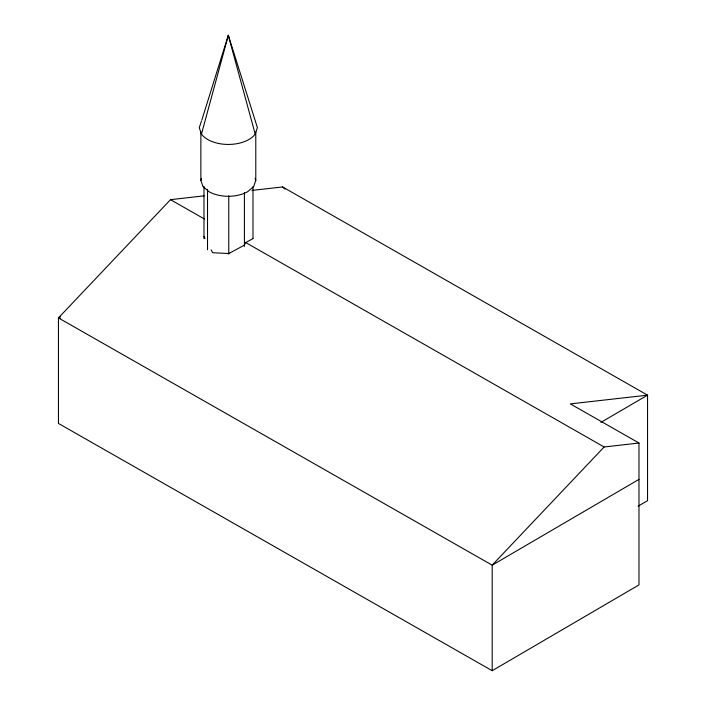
<?xml version="1.0" encoding="UTF-8"?>
<svg xmlns="http://www.w3.org/2000/svg" width="706" height="706" viewBox="0 0 706 706"><rect width="100%" height="100%" fill="white"/><g stroke="black" fill="none" stroke-linecap="round" stroke-linejoin="round"><path stroke-width="1.06" d="M201.457 134.078L228.338 35.3L257.399 127.645L255.193 134.078A29.078 16.785 0 0 1 228.329 144.439A29.078 16.785 0 0 1 201.466 134.078L199.242 127.654L201.457 121.229M201.784 120.179L228.294 35.318L255.193 134.078M255.784 132.048L255.784 180.418L253.683 186.481L247.744 191.626A27.463 15.859 0 0 1 208.897 191.635L202.94 186.481L200.866 180.418L201.554 178.389M252.986 238.61L245.688 242.546L244.417 245.15L228.77 253.525L212.665 252.722L211.129 249.862M638.136 506.176L647.552 500.678L647.552 395.148L570.333 403.894L638.983 443.024L638.983 584.895L492.197 670.7L58.448 423.441L58.448 317.921L170.508 199.666L204.131 195.844M638.983 443.024L604.124 446.986L492.197 565.118L492.197 670.7M638.983 479.374L492.197 565.171L58.448 317.921L60.345 316.809M600.894 422.4L647.552 395.148L282.576 186.94L251.963 190.417M58.448 317.921L60.566 318.512M170.508 199.666L204.387 218.984M245.688 242.546L604.124 446.986M282.576 186.94L285.056 189.12M203.981 236.545L205.005 238.443M255.087 178.389L255.784 180.418M228.338 35.3L228.656 37.462M252.986 186.869L252.986 238.54M244.417 192.517L244.417 246.385M228.77 195.889L228.77 254.142M207.52 189.287L207.52 249.747M203.981 186.322L203.981 238.707M200.866 132.048L200.866 180.418"/></g></svg>
